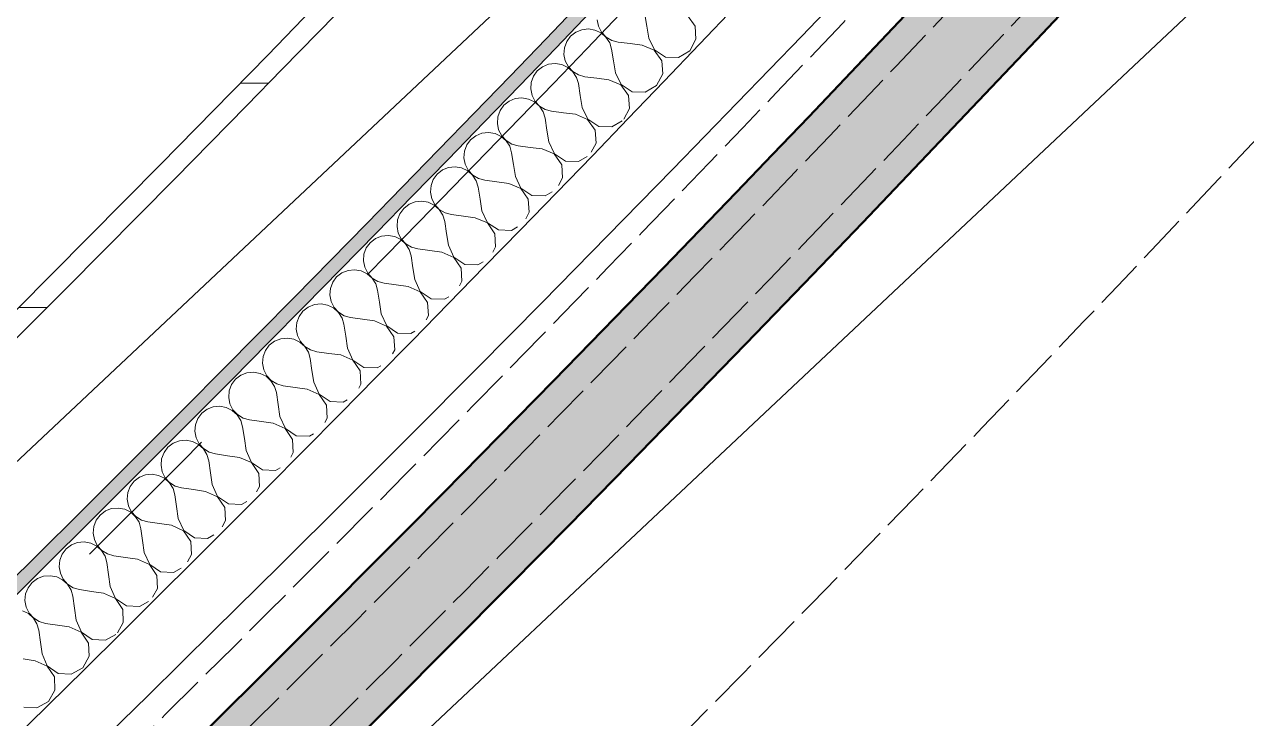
# Model space of a CAD drawing. Header units: millimetres. Extents: x -89663 to 74273, y -103666 to 18539.
# Drawn here: x -7114 to -6025, y -63766 to -63147 of the extents above; entities that cross this region are included whole.
import ezdxf
from ezdxf.enums import TextEntityAlignment as Align

# ---------------------------------------------------------------- set-up
doc = ezdxf.new("R2010")
doc.units = ezdxf.units.MM
doc.header["$MEASUREMENT"] = 0
doc.linetypes.add('Double Dashed', pattern=[1093.611073, 529.166651, -211.666656, 141.111112, -211.666656])
doc.linetypes.add('Hidden Line', pattern=[55, 45, -10])
for name, color, linetype in [('A-20-M_Floor_Slab', 7, 'Continuous'), ('A-25-M_Wall_Ext', 7, 'Continuous'), ('New_A-05-M_Gross_Int_WC_s', 7, 'Continuous'), ('New_A-15-MG_Structural_Grid_Phase_2', 7, 'Continuous'), ('New_A-20-M_Hard_Landscape', 7, 'Continuous'), ('New_A-25-M_Wall_Ext', 7, 'Continuous'), ('New_A-25-M_Wall_Int', 7, 'Continuous'), ('New_A-35-M_FFE_Sanitary', 7, 'Continuous'), ('New_A-40-M_Soft_Landscaping_P2', 7, 'Continuous')]:
    doc.layers.add(name, color=color, linetype=linetype)
for name, color, linetype, lineweight in [('A-20-M_Floor_Slab_Pen_No__89', 8, 'Continuous', 20), ('A-25-M_Wall_Ext_Pen_No__87', 8, 'Continuous', 20), ('New_A-25-M_Wall_Ext_Pen_No__87', 8, 'Continuous', 20), ('New_A-25-M_Wall_Int_Pen_No__193', 7, 'Continuous', 18), ('New_A-40-M_Soft_Landscaping_P2_Pen_No__150', 7, 'Continuous', 0), ('New_ArchiCAD Zone Stamps_Pen_No__6', 7, 'Continuous', 35)]:
    doc.layers.add(name, color=color, linetype=linetype, lineweight=lineweight)
for name, color, linetype, lineweight, true_color in [('New_A-05-M_Gross_Int_WC_s_Pen_No__74', 7, 'Continuous', 20, 0x606060), ('New_A-15-MG_Structural_Grid_Phase_2_Pen_No__222', 7, 'Continuous', 13, 0x65af33), ('New_A-20-M_Hard_Landscape_Pen_No__53', 7, 'Continuous', 35, 0x444444), ('New_A-25-M_Wall_Ext_Pen_No__107', 7, 'Continuous', 15, 0xa6a6a6), ('New_A-25-M_Wall_Ext_Pen_No__27', 7, 'Continuous', 50, 0x2a2a2a), ('New_A-25-M_Wall_Int_Pen_No__107', 7, 'Continuous', 15, 0xa6a6a6), ('New_A-25-M_Wall_Int_Pen_No__149', 7, 'Continuous', 0, 0x2a2a2a), ('New_A-35-M_FFE_Sanitary_Pen_No__211', 7, 'Continuous', 13, 0xebf6ff), ('New_A-35-M_FFE_Sanitary_Pen_No__27', 7, 'Continuous', 50, 0x2a2a2a)]:
    doc.layers.add(name, color=color, linetype=linetype, lineweight=lineweight, true_color=true_color)
doc.styles.add('GENERATED_STYLE_1', font='')
doc.styles.add('GENERATED_STYLE_3', font='')
doc.styles.add('GENERATED_STYLE_4', font='')
doc.styles.get('GENERATED_STYLE_1').set_extended_font_data('Arial', bold=True)
doc.styles.get('GENERATED_STYLE_3').set_extended_font_data('Arial')
doc.styles.get('GENERATED_STYLE_4').set_extended_font_data('Swis721 BT')

# ---------------------------------------------------------------- blocks, each defined once
blk = doc.blocks.new('Mesh_6_1', base_point=(-2004.1, -57229.4))
at = {"layer": 'New_A-20-M_Hard_Landscape_Pen_No__53', "linetype": 'Continuous', "flags": 128}
blk.add_lwpolyline([(-2004.1, -57229.4, -0.183374), (-18001.8, -70543.4), (-17579.3, -76160.8), (-17223, -76133.9), (-14657.1, -75939.9), (-15007.7, -71280.4, 0.205807), (-603, -57840.4)], format="xyb", close=True, dxfattribs=at)
blk = doc.blocks.new('Male WC_INB 0163_43_1', base_point=(-7292.1, -60664.2))
at = {"layer": 'New_A-05-M_Gross_Int_WC_s_Pen_No__74', "linetype": 'Continuous'}
blk.add_arc((-26580.2, -43935.2), 27309.7, 312.41044, 326.00205, dxfattribs=at)
at = {"layer": 'New_ArchiCAD Zone Stamps_Pen_No__6'}
for tag, height, style, p in [('ROOM_NAME', 250, 'GENERATED_STYLE_1', (-7557.7, -59352)), ('zoneNameLine2', 250, 'GENERATED_STYLE_1', (-7746.1, -59784.1)), ('ROOM_NUMBER', 200, 'GENERATED_STYLE_3', (-7934.5, -60204.8)), ('measuredAreaCode', 200, 'GENERATED_STYLE_3', (-8091.6, -60564.9)), ('DUMMY_649', 200, 'GENERATED_STYLE_3', (-7784.2, -60699)), ('DUMMY_650', 200, 'GENERATED_STYLE_3', (-7294.8, -60912.3)), ('DUMMY_651', 133.3, 'GENERATED_STYLE_3', (-7015.5, -61018.9))]:
    blk.add_attdef(tag, text='', height=height, rotation=336.4404, dxfattribs=dict(at, style=style)).set_placement(p, align=Align.TOP_LEFT)
blk = doc.blocks.new('Mesh_26_1', base_point=(-15007.7, -71280.4))
at = {"layer": 'New_A-40-M_Soft_Landscaping_P2_Pen_No__150', "linetype": 'Continuous', "flags": 128}
blk.add_lwpolyline([(-15007.7, -71280.4), (-14657.1, -75939.9, 0.09191), (5945.5, -69347.8), (9078.1, -62163.8), (-603, -57840.4, -0.205807)], format="xyb", close=True, dxfattribs=at)
blk = doc.blocks.new('Slab_67_1', base_point=(-9826.8, -66666.7))
at = {"layer": 'A-20-M_Floor_Slab_Pen_No__89', "linetype": 'Continuous', "flags": 128}
blk.add_lwpolyline([(-9826.8, -66666.7), (-10262.5, -66046.8), (-5549.6, -61612.4), (-4970, -62096.9)], close=True, dxfattribs=at)
blk = doc.blocks.new('Slab_68_1', base_point=(-10262.5, -66046.8))
at = {"layer": 'A-20-M_Floor_Slab_Pen_No__89', "linetype": 'Continuous', "flags": 128}
blk.add_lwpolyline([(-10262.5, -66046.8), (-10073.7, -66315.4), (-5298.5, -61822.4), (-5549.6, -61612.4)], close=True, dxfattribs=at)
blk = doc.blocks.new('Wall_53_1', base_point=(-38176, -69536.6))
at = {"layer": 'New_A-25-M_Wall_Ext_Pen_No__107', "linetype": 'Continuous', "lineweight": 0, "true_color": 0x535353}
blk.add_hatch(color=251, dxfattribs=at).paths.add_polyline_path([(-7888.7, -64664.4), (-7855.1, -64701.5), (-7821.6, -64738.5, 0.106432), (-877.5, -55078.3), (-969.2, -55038.4, -0.106432)])
at = {"layer": 'New_A-25-M_Wall_Ext_Pen_No__27', "linetype": 'Continuous'}
for radius, end in [(28161.8, 336.44044), (28261.8, 331.6191)]:
    blk.add_arc((-26783.5, -43782), radius, 312.13949, end, dxfattribs=at)
blk = doc.blocks.new('Wall_55_1', base_point=(-38175.9, -69536.5))
at = {"layer": 'New_A-25-M_Wall_Ext_Pen_No__87', "linetype": 'Hidden Line'}
for radius in [28161.8, 28211.8]:
    blk.add_arc((-26758.9, -43792.8), radius, 246.08329, 336.44041, dxfattribs=at)
blk = doc.blocks.new('Wall_120_1', base_point=(-8161.2, -64098.5))
at = {"layer": 'New_A-35-M_FFE_Sanitary_Pen_No__211', "linetype": 'Continuous'}
h = blk.add_hatch(dxfattribs=at)
h.set_pattern_fill('Plaster_0001', color=256, style=0, pattern_type=2)
h.set_pattern_definition([(229.20706, (0, 0), (-131.12933, 113.1596), [0, -100]), (229.20706, (32.9, -94.43), (-131.12933, 113.1596), [0, -100])])
h.paths.add_polyline_path([(-8154.4, -64105.9, 0.059246), (-3930.6, -59211.3), (-3938.9, -59205.7, -0.059154), (-8153.8, -64091.8)])
at = {"layer": 'New_A-35-M_FFE_Sanitary_Pen_No__27', "linetype": 'Continuous'}
for radius, start, end in [(27366.5, 312.44686, 325.98819), (27376.5, 312.42597, 325.98824)]:
    blk.add_arc((-26623.6, -43897.9), radius, start, end, dxfattribs=at)
blk = doc.blocks.new('Wall_231_1', base_point=(-38294.6, -69816.9))
at = {"layer": 'A-25-M_Wall_Ext_Pen_No__87', "linetype": 'Hidden Line'}
for radius, start, end in [(28130.8, 246.16287, 336.76285), (28469.8, 246.15506, 336.76093)]:
    blk.add_arc((-26785.3, -43777.2), radius, start, end, dxfattribs=at)
blk = doc.blocks.new('*X703')
at = {"layer": 'New_A-25-M_Wall_Int_Pen_No__107', "linetype": 'Continuous'}
for p, q in [((-6559.3, -63149.1), (-6561.1, -63138.5)), ((-6523.1, -63139.4), (-6516.3, -63148.9)), ((-6602.3, -63149.1), (-6603.5, -63143.4)), ((-6599.6, -63154.4), (-6602.3, -63149.1)), ((-6557.6, -63159.6), (-6559.3, -63149.1)), ((-6516.3, -63148.9), (-6515.5, -63160.6)), ((-6630.7, -63162.7), (-6627.2, -63158)), ((-6627.2, -63158), (-6622.6, -63154.3)), ((-6622.6, -63154.3), (-6617.2, -63152.1)), ((-6617.2, -63152.1), (-6611.3, -63151.4)), ((-6611.3, -63151.4), (-6605.5, -63152.4)), ((-6605.5, -63152.4), (-6600.1, -63154.9)), ((-6600.1, -63154.9), (-6595.7, -63158.8)), ((-6595.5, -63158.7), (-6599.6, -63154.4)), ((-6595.7, -63158.8), (-6592.4, -63163.7)), ((-6590.5, -63161.7), (-6595.5, -63158.7)), ((-6584.7, -63163.2), (-6590.5, -63161.7)), ((-6552.6, -63170.2), (-6557.6, -63159.6)), ((-6515.5, -63160.6), (-6521, -63171)), ((-6633.2, -63174.2), (-6632.7, -63168.3)), ((-6632.7, -63168.3), (-6630.7, -63162.7)), ((-6592.4, -63163.7), (-6590.7, -63169.4)), ((-6588.9, -63180), (-6590.7, -63169.4)), ((-6574.1, -63164.5), (-6584.7, -63163.2)), ((-6563.5, -63165.8), (-6574.1, -63164.5)), ((-6563.5, -63165.8), (-6552.7, -63170.4)), ((-6552.7, -63170.4), (-6545.9, -63179.9)), ((-6542.8, -63176.6), (-6552.6, -63170.2)), ((-6521, -63171), (-6531.1, -63176.9)), ((-6652.2, -63185.1), (-6646.8, -63182.9)), ((-6646.8, -63182.9), (-6640.9, -63182.2)), ((-6640.9, -63182.2), (-6635.1, -63183.2)), ((-6635.1, -63183.2), (-6629.8, -63185.7)), ((-6632, -63180), (-6633.2, -63174.2)), ((-6629.2, -63185.2), (-6632, -63180)), ((-6587.2, -63190.5), (-6588.9, -63180)), ((-6545.9, -63179.9), (-6545.1, -63191.6)), ((-6531.1, -63176.9), (-6542.8, -63176.6)), ((-6662.4, -63199.1), (-6660.4, -63193.5)), ((-6660.4, -63193.5), (-6656.9, -63188.8)), ((-6656.9, -63188.8), (-6652.2, -63185.1)), ((-6629.8, -63185.7), (-6625.3, -63189.6)), ((-6625.2, -63189.5), (-6629.2, -63185.2)), ((-6625.3, -63189.6), (-6622.1, -63194.6)), ((-6620.1, -63192.5), (-6625.2, -63189.5)), ((-6614.4, -63194.1), (-6620.1, -63192.5)), ((-6603.8, -63195.4), (-6614.4, -63194.1)), ((-6582.2, -63201.1), (-6587.2, -63190.5)), ((-6545.1, -63191.6), (-6550.6, -63201.9)), ((-6662.8, -63204.9), (-6662.4, -63199.1)), ((-6661.6, -63210.7), (-6662.8, -63204.9)), ((-6622.1, -63194.6), (-6620.3, -63200.2)), ((-6618.6, -63210.8), (-6620.3, -63200.2)), ((-6593.1, -63196.7), (-6603.8, -63195.4)), ((-6593.1, -63196.7), (-6582.4, -63201.2)), ((-6582.4, -63201.2), (-6575.6, -63210.8)), ((-6572.4, -63207.5), (-6582.2, -63201.1)), ((-6550.6, -63201.9), (-6560.7, -63207.8)), ((-6686.6, -63219.5), (-6681.9, -63215.9)), ((-6681.9, -63215.9), (-6676.5, -63213.6)), ((-6676.5, -63213.6), (-6670.6, -63213)), ((-6670.6, -63213), (-6664.8, -63214)), ((-6664.8, -63214), (-6659.4, -63216.5)), ((-6658.9, -63216), (-6661.6, -63210.7)), ((-6654.9, -63220.3), (-6658.9, -63216)), ((-6616.9, -63221.4), (-6618.6, -63210.8)), ((-6575.6, -63210.8), (-6574.8, -63222.5)), ((-6560.7, -63207.8), (-6572.4, -63207.5)), ((-6692.1, -63229.8), (-6690, -63224.3)), ((-6690, -63224.3), (-6686.6, -63219.5)), ((-6659.4, -63216.5), (-6655, -63220.4)), ((-6655, -63220.4), (-6651.8, -63225.4)), ((-6649.8, -63223.3), (-6654.9, -63220.3)), ((-6651.8, -63225.4), (-6650, -63231)), ((-6644.1, -63224.9), (-6649.8, -63223.3)), ((-6633.5, -63226.2), (-6644.1, -63224.9)), ((-6622.8, -63227.5), (-6633.5, -63226.2)), ((-6611.9, -63232), (-6616.9, -63221.4)), ((-6574.8, -63222.5), (-6579.8, -63231.9)), ((-6692.5, -63235.7), (-6692.1, -63229.8)), ((-6691.4, -63241.5), (-6692.5, -63235.7)), ((-6648.3, -63241.6), (-6650, -63231)), ((-6622.8, -63227.5), (-6612.1, -63232.1)), ((-6612.1, -63232.1), (-6605.3, -63241.7)), ((-6602.1, -63238.4), (-6611.9, -63232)), ((-6581.3, -63233.4), (-6590.4, -63238.7)), ((-6716.3, -63250.2), (-6711.7, -63246.6)), ((-6711.7, -63246.6), (-6706.2, -63244.3)), ((-6706.2, -63244.3), (-6700.3, -63243.7)), ((-6700.3, -63243.7), (-6694.5, -63244.7)), ((-6694.5, -63244.7), (-6689.2, -63247.3)), ((-6688.6, -63246.7), (-6691.4, -63241.5)), ((-6689.2, -63247.3), (-6684.7, -63251.2)), ((-6684.6, -63251), (-6688.6, -63246.7)), ((-6646.6, -63252.2), (-6648.3, -63241.6)), ((-6605.3, -63241.7), (-6604.5, -63253.3)), ((-6590.4, -63238.7), (-6602.1, -63238.4)), ((-6721.8, -63260.5), (-6719.8, -63254.9)), ((-6719.8, -63254.9), (-6716.3, -63250.2)), ((-6684.7, -63251.2), (-6681.5, -63256.1)), ((-6679.5, -63254.1), (-6684.6, -63251)), ((-6681.5, -63256.1), (-6679.8, -63261.8)), ((-6673.8, -63255.6), (-6679.5, -63254.1)), ((-6663.2, -63257), (-6673.8, -63255.6)), ((-6652.6, -63258.3), (-6663.2, -63257)), ((-6652.6, -63258.3), (-6641.8, -63262.9)), ((-6641.7, -63262.8), (-6646.6, -63252.2)), ((-6604.5, -63253.3), (-6608.8, -63261.3)), ((-6722.3, -63266.4), (-6721.8, -63260.5)), ((-6721.1, -63272.1), (-6722.3, -63266.4)), ((-6678.1, -63272.3), (-6679.8, -63261.8)), ((-6641.8, -63262.9), (-6635, -63272.5)), ((-6631.9, -63269.2), (-6641.7, -63262.8)), ((-6620.2, -63269.5), (-6631.9, -63269.2)), ((-6612.5, -63265.1), (-6620.2, -63269.5)), ((-6749.6, -63285.6), (-6746.1, -63280.8)), ((-6746.1, -63280.8), (-6741.4, -63277.2)), ((-6741.4, -63277.2), (-6736, -63275)), ((-6736, -63275), (-6730.1, -63274.4)), ((-6730.1, -63274.4), (-6724.3, -63275.4)), ((-6724.3, -63275.4), (-6718.9, -63277.9)), ((-6718.4, -63277.4), (-6721.1, -63272.1)), ((-6718.9, -63277.9), (-6714.5, -63281.8)), ((-6714.4, -63281.7), (-6718.4, -63277.4)), ((-6676.4, -63282.9), (-6678.1, -63272.3)), ((-6635, -63272.5), (-6634.3, -63284.2)), ((-6752.1, -63297), (-6751.6, -63291.1)), ((-6751.6, -63291.1), (-6749.6, -63285.6)), ((-6714.5, -63281.8), (-6711.3, -63286.8)), ((-6709.3, -63284.8), (-6714.4, -63281.7)), ((-6711.3, -63286.8), (-6709.6, -63292.5)), ((-6703.6, -63286.3), (-6709.3, -63284.8)), ((-6693, -63287.7), (-6703.6, -63286.3)), ((-6682.4, -63289.1), (-6693, -63287.7)), ((-6682.4, -63289.1), (-6671.6, -63293.7)), ((-6671.5, -63293.5), (-6676.4, -63282.9)), ((-6634.3, -63284.2), (-6637.9, -63290.9)), ((-6750.9, -63302.8), (-6752.1, -63297)), ((-6748.2, -63308), (-6750.9, -63302.8)), ((-6707.9, -63303.1), (-6709.6, -63292.5)), ((-6706.2, -63313.6), (-6707.9, -63303.1)), ((-6671.6, -63293.7), (-6664.9, -63303.2)), ((-6661.7, -63300), (-6671.5, -63293.5)), ((-6664.9, -63303.2), (-6664.2, -63314.9)), ((-6650, -63300.3), (-6661.7, -63300)), ((-6643.6, -63296.6), (-6650, -63300.3)), ((-6779.4, -63316.2), (-6775.9, -63311.4)), ((-6775.9, -63311.4), (-6771.2, -63307.8)), ((-6771.2, -63307.8), (-6765.8, -63305.6)), ((-6765.8, -63305.6), (-6759.9, -63305)), ((-6759.9, -63305), (-6754.1, -63306)), ((-6754.1, -63306), (-6748.8, -63308.6)), ((-6748.8, -63308.6), (-6744.3, -63312.5)), ((-6744.2, -63312.4), (-6748.2, -63308)), ((-6744.3, -63312.5), (-6741.1, -63317.5)), ((-6739.1, -63315.4), (-6744.2, -63312.4)), ((-6701.3, -63324.3), (-6706.2, -63313.6)), ((-6781.9, -63327.6), (-6781.5, -63321.7)), ((-6781.5, -63321.7), (-6779.4, -63316.2)), ((-6741.1, -63317.5), (-6739.4, -63323.1)), ((-6737.8, -63333.7), (-6739.4, -63323.1)), ((-6733.4, -63317), (-6739.1, -63315.4)), ((-6722.8, -63318.4), (-6733.4, -63317)), ((-6712.2, -63319.8), (-6722.8, -63318.4)), ((-6712.2, -63319.8), (-6701.4, -63324.4)), ((-6701.4, -63324.4), (-6694.7, -63334)), ((-6691.6, -63330.7), (-6701.3, -63324.3)), ((-6664.2, -63314.9), (-6667.2, -63320.6)), ((-6795.6, -63336.2), (-6789.8, -63335.6)), ((-6789.8, -63335.6), (-6783.9, -63336.6)), ((-6780.8, -63333.4), (-6781.9, -63327.6)), ((-6778.1, -63338.6), (-6780.8, -63333.4)), ((-6736.1, -63344.3), (-6737.8, -63333.7)), ((-6694.7, -63334), (-6694, -63345.7)), ((-6679.9, -63331.1), (-6691.6, -63330.7)), ((-6674.5, -63328), (-6679.9, -63331.1)), ((-6811.4, -63352.3), (-6809.3, -63346.7)), ((-6809.3, -63346.7), (-6805.8, -63342)), ((-6805.8, -63342), (-6801.1, -63338.4)), ((-6801.1, -63338.4), (-6795.6, -63336.2)), ((-6783.9, -63336.6), (-6778.6, -63339.2)), ((-6778.6, -63339.2), (-6774.2, -63343.1)), ((-6774.1, -63343), (-6778.1, -63338.6)), ((-6774.2, -63343.1), (-6771, -63348.1)), ((-6769, -63346.1), (-6774.1, -63343)), ((-6763.3, -63347.6), (-6769, -63346.1)), ((-6731.2, -63354.9), (-6736.1, -63344.3)), ((-6694, -63345.7), (-6696.6, -63350.5)), ((-6811.8, -63358.1), (-6811.4, -63352.3)), ((-6771, -63348.1), (-6769.3, -63353.7)), ((-6767.7, -63364.3), (-6769.3, -63353.7)), ((-6752.7, -63349), (-6763.3, -63347.6)), ((-6742.1, -63350.4), (-6752.7, -63349)), ((-6742.1, -63350.4), (-6731.3, -63355.1)), ((-6731.3, -63355.1), (-6724.6, -63364.7)), ((-6721.5, -63361.4), (-6731.2, -63354.9)), ((-6831, -63368.9), (-6825.5, -63366.7)), ((-6825.5, -63366.7), (-6819.7, -63366.1)), ((-6819.7, -63366.1), (-6813.9, -63367.2)), ((-6813.9, -63367.2), (-6808.5, -63369.7)), ((-6810.7, -63363.9), (-6811.8, -63358.1)), ((-6808, -63369.2), (-6810.7, -63363.9)), ((-6766, -63374.9), (-6767.7, -63364.3)), ((-6724.6, -63364.7), (-6724, -63376.3)), ((-6709.8, -63361.8), (-6721.5, -63361.4)), ((-6705.2, -63359.2), (-6709.8, -63361.8)), ((-6841.3, -63382.8), (-6839.2, -63377.2)), ((-6839.2, -63377.2), (-6835.7, -63372.5)), ((-6835.7, -63372.5), (-6831, -63368.9)), ((-6808.5, -63369.7), (-6804.1, -63373.7)), ((-6804, -63373.5), (-6808, -63369.2)), ((-6804.1, -63373.7), (-6800.9, -63378.6)), ((-6798.9, -63376.6), (-6804, -63373.5)), ((-6800.9, -63378.6), (-6799.2, -63384.3)), ((-6793.3, -63378.2), (-6798.9, -63376.6)), ((-6782.6, -63379.6), (-6793.3, -63378.2)), ((-6761.2, -63385.6), (-6766, -63374.9)), ((-6724, -63376.3), (-6726.2, -63380.5)), ((-6841.8, -63388.6), (-6841.3, -63382.8)), ((-6840.6, -63394.4), (-6841.8, -63388.6)), ((-6797.6, -63394.9), (-6799.2, -63384.3)), ((-6772, -63381), (-6782.6, -63379.6)), ((-6772, -63381), (-6761.3, -63385.7)), ((-6761.3, -63385.7), (-6754.6, -63395.3)), ((-6751.4, -63392.1), (-6761.2, -63385.6)), ((-6735.8, -63390.2), (-6739.7, -63392.5)), ((-6865.7, -63403), (-6861, -63399.4)), ((-6861, -63399.4), (-6855.5, -63397.2)), ((-6855.5, -63397.2), (-6849.6, -63396.6)), ((-6849.6, -63396.6), (-6843.8, -63397.7)), ((-6843.8, -63397.7), (-6838.5, -63400.2)), ((-6838, -63399.7), (-6840.6, -63394.4)), ((-6838.5, -63400.2), (-6834.1, -63404.2)), ((-6834, -63404.1), (-6838, -63399.7)), ((-6796, -63405.5), (-6797.6, -63394.9)), ((-6754.6, -63395.3), (-6753.9, -63407)), ((-6739.7, -63392.5), (-6751.4, -63392.1)), ((-6871.3, -63413.2), (-6869.2, -63407.7)), ((-6869.2, -63407.7), (-6865.7, -63403)), ((-6834.1, -63404.2), (-6830.9, -63409.2)), ((-6828.9, -63407.1), (-6834, -63404.1)), ((-6830.9, -63409.2), (-6829.2, -63414.8)), ((-6823.2, -63408.7), (-6828.9, -63407.1)), ((-6812.6, -63410.2), (-6823.2, -63408.7)), ((-6802, -63411.6), (-6812.6, -63410.2)), ((-6802, -63411.6), (-6791.3, -63416.3)), ((-6791.1, -63416.1), (-6796, -63405.5)), ((-6753.9, -63407), (-6756, -63410.7)), ((-6871.8, -63419.1), (-6871.3, -63413.2)), ((-6870.6, -63424.9), (-6871.8, -63419.1)), ((-6827.6, -63425.4), (-6829.2, -63414.8)), ((-6791.3, -63416.3), (-6784.6, -63425.9)), ((-6781.4, -63422.6), (-6791.1, -63416.1)), ((-6769.7, -63423.1), (-6781.4, -63422.6)), ((-6766.1, -63421), (-6769.7, -63423.1)), ((-6899.2, -63438.1), (-6895.7, -63433.4)), ((-6895.7, -63433.4), (-6891, -63429.8)), ((-6891, -63429.8), (-6885.5, -63427.6)), ((-6885.5, -63427.6), (-6879.6, -63427.1)), ((-6879.6, -63427.1), (-6873.8, -63428.1)), ((-6873.8, -63428.1), (-6868.5, -63430.7)), ((-6868, -63430.2), (-6870.6, -63424.9)), ((-6868.5, -63430.7), (-6864.1, -63434.6)), ((-6864, -63434.5), (-6868, -63430.2)), ((-6826, -63436), (-6827.6, -63425.4)), ((-6784.6, -63425.9), (-6783.9, -63437.6)), ((-6901.8, -63449.5), (-6901.3, -63443.6)), ((-6901.3, -63443.6), (-6899.2, -63438.1)), ((-6864.1, -63434.6), (-6860.9, -63439.6)), ((-6858.9, -63437.6), (-6864, -63434.5)), ((-6860.9, -63439.6), (-6859.3, -63445.3)), ((-6853.2, -63439.2), (-6858.9, -63437.6)), ((-6842.6, -63440.7), (-6853.2, -63439.2)), ((-6832, -63442.1), (-6842.6, -63440.7)), ((-6832, -63442.1), (-6821.3, -63446.8)), ((-6821.2, -63446.7), (-6826, -63436)), ((-6783.9, -63437.6), (-6785.8, -63441)), ((-6900.7, -63455.3), (-6901.8, -63449.5)), ((-6898, -63460.6), (-6900.7, -63455.3)), ((-6857.7, -63455.9), (-6859.3, -63445.3)), ((-6821.3, -63446.8), (-6814.6, -63456.4)), ((-6811.4, -63453.2), (-6821.2, -63446.7)), ((-6799.7, -63453.6), (-6811.4, -63453.2)), ((-6796.3, -63451.7), (-6799.7, -63453.6)), ((-6929.3, -63468.5), (-6925.7, -63463.8)), ((-6925.7, -63463.8), (-6921, -63460.2)), ((-6921, -63460.2), (-6915.6, -63458)), ((-6915.6, -63458), (-6909.7, -63457.5)), ((-6909.7, -63457.5), (-6903.9, -63458.5)), ((-6903.9, -63458.5), (-6898.6, -63461.1)), ((-6898.6, -63461.1), (-6894.2, -63465.1)), ((-6894, -63464.9), (-6898, -63460.6)), ((-6894.2, -63465.1), (-6891, -63470.1)), ((-6889, -63468), (-6894, -63464.9)), ((-6856.1, -63466.5), (-6857.7, -63455.9)), ((-6851.3, -63477.2), (-6856.1, -63466.5)), ((-6814.6, -63456.4), (-6814, -63468.1)), ((-6931.9, -63479.9), (-6931.4, -63474)), ((-6931.4, -63474), (-6929.3, -63468.5)), ((-6891, -63470.1), (-6889.3, -63475.7)), ((-6887.8, -63486.3), (-6889.3, -63475.7)), ((-6883.3, -63469.7), (-6889, -63468)), ((-6872.7, -63471.1), (-6883.3, -63469.7)), ((-6862.1, -63472.6), (-6872.7, -63471.1)), ((-6862.1, -63472.6), (-6851.4, -63477.3)), ((-6851.4, -63477.3), (-6844.7, -63486.9)), ((-6841.5, -63483.7), (-6851.3, -63477.2)), ((-6814, -63468.1), (-6815.9, -63471.6)), ((-6951.1, -63490.5), (-6945.6, -63488.4)), ((-6945.6, -63488.4), (-6939.8, -63487.8)), ((-6939.8, -63487.8), (-6934, -63488.9)), ((-6930.8, -63485.7), (-6931.9, -63479.9)), ((-6928.1, -63491), (-6930.8, -63485.7)), ((-6886.2, -63496.9), (-6887.8, -63486.3)), ((-6844.7, -63486.9), (-6844.1, -63498.6)), ((-6829.8, -63484.2), (-6841.5, -63483.7)), ((-6826.4, -63482.2), (-6829.8, -63484.2)), ((-6961.5, -63504.3), (-6959.4, -63498.8)), ((-6959.4, -63498.8), (-6955.8, -63494.1)), ((-6955.8, -63494.1), (-6951.1, -63490.5)), ((-6934, -63488.9), (-6928.7, -63491.5)), ((-6928.7, -63491.5), (-6924.3, -63495.4)), ((-6924.1, -63495.3), (-6928.1, -63491)), ((-6924.3, -63495.4), (-6921.1, -63500.4)), ((-6919.1, -63498.4), (-6924.1, -63495.3)), ((-6913.4, -63500), (-6919.1, -63498.4)), ((-6881.4, -63507.6), (-6886.2, -63496.9)), ((-6844.1, -63498.6), (-6846.1, -63502.2)), ((-6962, -63510.2), (-6961.5, -63504.3)), ((-6921.1, -63500.4), (-6919.5, -63506.1)), ((-6917.9, -63516.7), (-6919.5, -63506.1)), ((-6902.8, -63501.5), (-6913.4, -63500)), ((-6892.2, -63503), (-6902.8, -63501.5)), ((-6892.2, -63503), (-6881.5, -63507.7)), ((-6881.5, -63507.7), (-6874.9, -63517.4)), ((-6871.7, -63514.2), (-6881.4, -63507.6)), ((-6986, -63524.4), (-6981.3, -63520.8)), ((-6981.3, -63520.8), (-6975.8, -63518.7)), ((-6975.8, -63518.7), (-6969.9, -63518.1)), ((-6969.9, -63518.1), (-6964.1, -63519.2)), ((-6964.1, -63519.2), (-6958.8, -63521.8)), ((-6960.9, -63516), (-6962, -63510.2)), ((-6958.3, -63521.3), (-6960.9, -63516)), ((-6916.3, -63527.3), (-6917.9, -63516.7)), ((-6874.9, -63517.4), (-6874.3, -63529.1)), ((-6860, -63514.6), (-6871.7, -63514.2)), ((-6856.3, -63512.5), (-6860, -63514.6)), ((-6991.7, -63534.6), (-6989.5, -63529.1)), ((-6989.5, -63529.1), (-6986, -63524.4)), ((-6958.8, -63521.8), (-6954.4, -63525.8)), ((-6954.3, -63525.6), (-6958.3, -63521.3)), ((-6954.4, -63525.8), (-6951.3, -63530.8)), ((-6949.3, -63528.8), (-6954.3, -63525.6)), ((-6951.3, -63530.8), (-6949.6, -63536.5)), ((-6943.6, -63530.4), (-6949.3, -63528.8)), ((-6933, -63531.9), (-6943.6, -63530.4)), ((-6922.4, -63533.4), (-6933, -63531.9)), ((-6911.5, -63538), (-6916.3, -63527.3)), ((-6874.3, -63529.1), (-6876.5, -63533.1)), ((-6992.2, -63540.5), (-6991.7, -63534.6)), ((-6991.1, -63546.3), (-6992.2, -63540.5)), ((-6948.1, -63547.1), (-6949.6, -63536.5)), ((-6922.4, -63533.4), (-6911.7, -63538.1)), ((-6911.7, -63538.1), (-6905, -63547.8)), ((-6901.9, -63544.6), (-6911.5, -63538)), ((-6886, -63542.7), (-6890.2, -63545.1)), ((-7016.2, -63554.6), (-7011.5, -63551.1)), ((-7011.5, -63551.1), (-7006, -63548.9)), ((-7006, -63548.9), (-7000.1, -63548.4)), ((-7000.1, -63548.4), (-6994.3, -63549.5)), ((-6994.3, -63549.5), (-6989, -63552.1)), ((-6988.5, -63551.6), (-6991.1, -63546.3)), ((-6989, -63552.1), (-6984.6, -63556.1)), ((-6984.5, -63555.9), (-6988.5, -63551.6)), ((-6946.5, -63557.7), (-6948.1, -63547.1)), ((-6905, -63547.8), (-6904.5, -63559.5)), ((-6890.2, -63545.1), (-6901.9, -63544.6)), ((-7021.9, -63564.8), (-7019.7, -63559.3)), ((-7019.7, -63559.3), (-7016.2, -63554.6)), ((-6984.6, -63556.1), (-6981.5, -63561.1)), ((-6979.5, -63559.1), (-6984.5, -63555.9)), ((-6981.5, -63561.1), (-6979.8, -63566.7)), ((-6973.8, -63560.7), (-6979.5, -63559.1)), ((-6963.2, -63562.2), (-6973.8, -63560.7)), ((-6952.6, -63563.7), (-6963.2, -63562.2)), ((-6952.6, -63563.7), (-6941.9, -63568.5)), ((-6941.8, -63568.3), (-6946.5, -63557.7)), ((-6904.5, -63559.5), (-6907, -63564.1)), ((-7022.4, -63570.7), (-7021.9, -63564.8)), ((-7021.3, -63576.5), (-7022.4, -63570.7)), ((-6978.3, -63577.3), (-6979.8, -63566.7)), ((-6941.9, -63568.5), (-6935.3, -63578.1)), ((-6932.1, -63574.9), (-6941.8, -63568.3)), ((-6920.4, -63575.4), (-6932.1, -63574.9)), ((-6915.6, -63572.7), (-6920.4, -63575.4)), ((-7050, -63589.5), (-7046.4, -63584.8)), ((-7046.4, -63584.8), (-7041.7, -63581.2)), ((-7041.7, -63581.2), (-7036.2, -63579.1)), ((-7036.2, -63579.1), (-7030.3, -63578.6)), ((-7030.3, -63578.6), (-7024.5, -63579.7)), ((-7024.5, -63579.7), (-7019.2, -63582.3)), ((-7018.7, -63581.8), (-7021.3, -63576.5)), ((-7019.2, -63582.3), (-7014.9, -63586.3)), ((-7014.7, -63586.2), (-7018.7, -63581.8)), ((-7014.9, -63586.3), (-7011.7, -63591.3)), ((-7009.7, -63589.3), (-7014.7, -63586.2)), ((-6976.8, -63587.9), (-6978.3, -63577.3)), ((-6935.3, -63578.1), (-6934.7, -63589.8)), ((-7052.7, -63600.9), (-7052.1, -63595)), ((-7052.1, -63595), (-7050, -63589.5)), ((-7011.7, -63591.3), (-7010.1, -63597)), ((-7008.6, -63607.6), (-7010.1, -63597)), ((-7004, -63590.9), (-7009.7, -63589.3)), ((-6993.5, -63592.5), (-7004, -63590.9)), ((-6982.8, -63594), (-6993.5, -63592.5)), ((-6982.8, -63594), (-6972.2, -63598.8)), ((-6972, -63598.6), (-6976.8, -63587.9)), ((-6934.7, -63589.8), (-6937.8, -63595.3)), ((-7051.6, -63606.7), (-7052.7, -63600.9)), ((-7049, -63612), (-7051.6, -63606.7)), ((-7007.1, -63618.2), (-7008.6, -63607.6)), ((-6972.2, -63598.8), (-6965.6, -63608.4)), ((-6962.4, -63605.2), (-6972, -63598.6)), ((-6950.7, -63605.8), (-6962.4, -63605.2)), ((-6945, -63602.6), (-6950.7, -63605.8)), ((-7080.3, -63619.6), (-7076.7, -63614.9)), ((-7076.7, -63614.9), (-7072, -63611.4)), ((-7072, -63611.4), (-7066.5, -63609.3)), ((-7066.5, -63609.3), (-7060.6, -63608.8)), ((-7060.6, -63608.8), (-7054.8, -63609.9)), ((-7054.8, -63609.9), (-7049.5, -63612.5)), ((-7049.5, -63612.5), (-7045.2, -63616.5)), ((-7045, -63616.4), (-7049, -63612)), ((-7045.2, -63616.5), (-7042, -63621.5)), ((-7040, -63619.5), (-7045, -63616.4)), ((-7002.3, -63628.9), (-7007.1, -63618.2)), ((-6965.6, -63608.4), (-6965, -63620.1)), ((-7083, -63631), (-7082.4, -63625.1)), ((-7082.4, -63625.1), (-7080.3, -63619.6)), ((-7042, -63621.5), (-7040.4, -63627.2)), ((-7038.9, -63637.8), (-7040.4, -63627.2)), ((-7034.3, -63621.2), (-7040, -63619.5)), ((-7023.8, -63622.7), (-7034.3, -63621.2)), ((-7013.2, -63624.2), (-7023.8, -63622.7)), ((-7013.2, -63624.2), (-7002.5, -63629)), ((-7002.5, -63629), (-6995.9, -63638.7)), ((-6992.7, -63635.5), (-7002.3, -63628.9)), ((-6965, -63620.1), (-6968.7, -63626.6)), ((-7102.3, -63641.5), (-7096.8, -63639.4)), ((-7096.8, -63639.4), (-7090.9, -63638.9)), ((-7090.9, -63638.9), (-7085.1, -63640)), ((-7085.1, -63640), (-7079.9, -63642.6)), ((-7081.9, -63636.8), (-7083, -63631)), ((-7079.3, -63642.1), (-7081.9, -63636.8)), ((-7037.4, -63648.4), (-7038.9, -63637.8)), ((-6995.9, -63638.7), (-6995.4, -63650.4)), ((-6981, -63636.1), (-6992.7, -63635.5)), ((-6974.3, -63632.3), (-6981, -63636.1)), ((-7112.8, -63655.2), (-7110.6, -63649.7)), ((-7110.6, -63649.7), (-7107.1, -63645)), ((-7107.1, -63645), (-7102.3, -63641.5)), ((-7079.9, -63642.6), (-7075.5, -63646.6)), ((-7075.4, -63646.5), (-7079.3, -63642.1)), ((-7075.5, -63646.6), (-7072.4, -63651.7)), ((-7070.4, -63649.7), (-7075.4, -63646.5)), ((-7072.4, -63651.7), (-7070.8, -63657.3)), ((-7064.7, -63651.3), (-7070.4, -63649.7)), ((-7054.1, -63652.9), (-7064.7, -63651.3)), ((-7032.7, -63659.1), (-7037.4, -63648.4)), ((-6995.4, -63650.4), (-6999.7, -63658.2)), ((-7113.4, -63661.1), (-7112.8, -63655.2)), ((-7112.3, -63666.9), (-7113.4, -63661.1)), ((-7069.3, -63667.9), (-7070.8, -63657.3)), ((-7043.5, -63654.4), (-7054.1, -63652.9)), ((-7043.5, -63654.4), (-7032.8, -63659.2)), ((-7032.8, -63659.2), (-7026.3, -63668.9)), ((-7023, -63665.7), (-7032.7, -63659.1)), ((-7003.4, -63661.9), (-7011.3, -63666.3)), ((-7115.5, -63670.1), (-7110.2, -63672.7)), ((-7109.7, -63672.2), (-7112.3, -63666.9)), ((-7110.2, -63672.7), (-7105.9, -63676.7)), ((-7105.8, -63676.6), (-7109.7, -63672.2)), ((-7067.8, -63678.6), (-7069.3, -63667.9)), ((-7026.3, -63668.9), (-7025.8, -63680.6)), ((-7011.3, -63666.3), (-7023, -63665.7)), ((-7105.9, -63676.7), (-7102.8, -63681.8)), ((-7100.8, -63679.8), (-7105.8, -63676.6)), ((-7102.8, -63681.8), (-7101.2, -63687.4)), ((-7095.1, -63681.4), (-7100.8, -63679.8)), ((-7084.5, -63683), (-7095.1, -63681.4)), ((-7073.9, -63684.6), (-7084.5, -63683)), ((-7063.1, -63689.3), (-7067.8, -63678.6)), ((-7025.8, -63680.6), (-7031, -63689.9)), ((-7099.7, -63698.1), (-7101.2, -63687.4)), ((-7073.9, -63684.6), (-7063.2, -63689.4)), ((-7063.2, -63689.4), (-7056.7, -63699.1)), ((-7053.5, -63695.9), (-7063.1, -63689.3)), ((-7032.4, -63691.3), (-7041.8, -63696.5)), ((-7098.2, -63708.7), (-7099.7, -63698.1)), ((-7056.7, -63699.1), (-7056.2, -63710.8)), ((-7041.8, -63696.5), (-7053.5, -63695.9)), ((-7104.3, -63714.7), (-7114.9, -63713.1)), ((-7104.3, -63714.7), (-7093.7, -63719.5)), ((-7093.6, -63719.4), (-7098.2, -63708.7)), ((-7056.2, -63710.8), (-7062, -63721)), ((-7093.7, -63719.5), (-7087.1, -63729.2)), ((-7083.9, -63726.1), (-7093.6, -63719.4)), ((-7072.2, -63726.6), (-7083.9, -63726.1)), ((-7062, -63721), (-7072.2, -63726.6)), ((-7087.1, -63729.2), (-7086.7, -63740.9)), ((-7086.7, -63740.9), (-7092.5, -63751.1)), ((-7102.7, -63756.8), (-7114.4, -63756.1)), ((-7092.5, -63751.1), (-7102.7, -63756.8))]:
    blk.add_line(p, q, dxfattribs=at)
blk = doc.blocks.new('Wall_254_1', base_point=(-7921.5, -64417.2))
at = {"layer": 'New_A-25-M_Wall_Int_Pen_No__107', "linetype": 'Continuous'}
h = blk.add_hatch(dxfattribs=at)
h.set_pattern_fill('Plywood_0001', color=256, style=0, pattern_type=2)
h.set_pattern_definition([(0, (0, 0), (0, 200), [])])
h.paths.add_polyline_path([(-1322.1, -54884.5, -0.105152), (-8043, -64284.3), (-8030.8, -64297.6, 0.105152), (-1305.6, -54891.7)])
blk.add_hatch(color=256, dxfattribs=at).paths.add_polyline_path([(-7921.5, -64417.2, 0.105152), (-1157.1, -54956.4), (-1168.1, -54951.6, -0.105152), (-7929.6, -64408.3)])
at = {"layer": 'New_A-25-M_Wall_Int_Pen_No__149', "linetype": 'Continuous'}
for radius in [27776.8, 28046.8]:
    blk.add_arc((-26783.5, -43782), radius, 312.42955, 336.44041, dxfattribs=at)
at = {"layer": 'New_A-25-M_Wall_Int_Pen_No__193', "linetype": 'Continuous'}
for radius in [27794.8, 27944.8, 27956.8]:
    blk.add_arc((-26783.5, -43782), radius, 312.42955, 336.44041, dxfattribs=at)
at = {"layer": 'New_A-25-M_Wall_Int', "color": 250, "lineweight": 50, "true_color": 0x2a2a2a}
blk.add_blockref('*X703', (0, 0), dxfattribs=at)
blk = doc.blocks.new('Standard grid marker_24')
at = {"layer": 'New_A-15-MG_Structural_Grid_Phase_2_Pen_No__222', "linetype": 'Double Dashed'}
blk.add_arc((0, 0), 27977.6, 0, 90.63597, dxfattribs=at)
at = {"layer": 'New_A-15-MG_Structural_Grid_Phase_2_Pen_No__222', "style": 'GENERATED_STYLE_4'}
blk.add_attdef('AC_MarkerText_1', text='', height=350, rotation=90.3066, dxfattribs=at).set_placement((-1326.2, 28008), align=Align.MIDDLE_CENTER)
blk = doc.blocks.new('Mesh_37_1', base_point=(-603, -57840.4))
at = {"layer": 'New_A-40-M_Soft_Landscaping_P2_Pen_No__150', "linetype": 'Continuous', "flags": 128}
blk.add_lwpolyline([(-603, -57840.4, -0.205807), (-15007.7, -71280.4), (-14916.9, -72486.2, 0.161424), (-1600, -63958.3), (1156.8, -58626.3)], format="xyb", close=True, dxfattribs=at)

msp = doc.modelspace()

# ---------------------------------------------------------------- block references
at = {"layer": 'A-20-M_Floor_Slab', "color": 8, "linetype": 'Continuous', "lineweight": 20}
for name, p in [('Slab_67_1', (-9826.8, -66666.7)), ('Slab_68_1', (-10262.5, -66046.8))]:
    msp.add_blockref(name, p, dxfattribs=at)
at = {"layer": 'A-25-M_Wall_Ext', "color": 250, "lineweight": 50, "true_color": 0x2a2a2a}
msp.add_blockref('Wall_231_1', (-38294.6, -69816.9), dxfattribs=at)
at = {"layer": 'New_A-05-M_Gross_Int_WC_s', "linetype": 'Continuous'}
msp.add_blockref('Male WC_INB 0163_43_1', (-7292.1, -60664.2), dxfattribs=at)
at = {"layer": 'New_A-15-MG_Structural_Grid_Phase_2', "color": 8, "linetype": 'Continuous', "lineweight": 15, "zscale": 1000, "rotation": 246.1337837427074}
msp.add_blockref('Standard grid marker_24', (-26783.5, -43781.2), dxfattribs=at)
at = {"layer": 'New_A-20-M_Hard_Landscape', "color": 49, "lineweight": 35, "true_color": 0x444444}
msp.add_blockref('Mesh_6_1', (-2004.1, -57229.4), dxfattribs=at)
at = {"layer": 'New_A-25-M_Wall_Ext', "color": 250, "lineweight": 50, "true_color": 0x2a2a2a}
for name, p in [('Wall_53_1', (-38176, -69536.6)), ('Wall_55_1', (-38175.9, -69536.5))]:
    msp.add_blockref(name, p, dxfattribs=at)
at = {"layer": 'New_A-25-M_Wall_Int', "color": 250, "lineweight": 50, "true_color": 0x2a2a2a}
msp.add_blockref('Wall_254_1', (-7921.5, -64417.2), dxfattribs=at)
at = {"layer": 'New_A-35-M_FFE_Sanitary', "color": 250, "lineweight": 50, "true_color": 0x2a2a2a}
msp.add_blockref('Wall_120_1', (-8161.2, -64098.5), dxfattribs=at)
at = {"layer": 'New_A-40-M_Soft_Landscaping_P2'}
for name, p in [('Mesh_26_1', (-15007.7, -71280.4)), ('Mesh_37_1', (-603, -57840.4))]:
    msp.add_blockref(name, p, dxfattribs=at)

doc.saveas('drawing.dxf')
